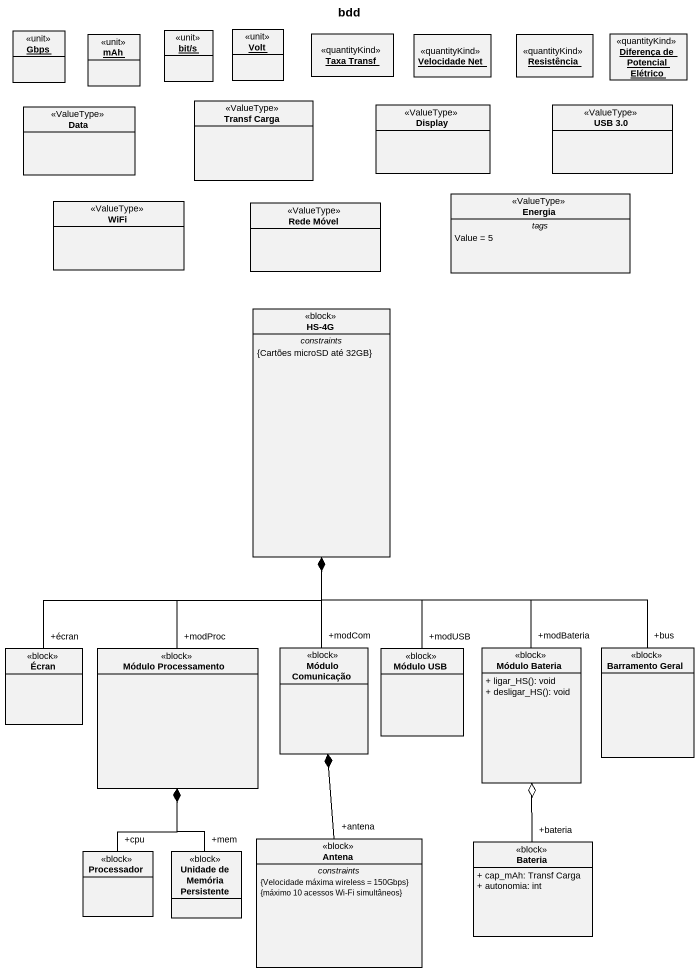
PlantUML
@startuml
title bdd
hide circle
hide empty members
skinparam classAttributeIconSize 0
object Gbps <<unit>>
object mAh <<unit>>
object "bit/s" as bit_s <<unit>>
object Volt <<unit>>
object "Taxa Transf" as Taxa_Transf <<quantityKind>>
object "Velocidade Net" as Velocidade_Net <<quantityKind>>
object Resistência <<quantityKind>>
object "Diferença de Potencial Elétrico" as Diferença_de_Potencial <<quantityKind>>
class Data <<ValueType>>
class "Transf Carga" as Transf_Carga <<ValueType>>
class Display <<ValueType>>
class "USB 3.0" as USB_3_0 <<ValueType>>
class WiFi <<ValueType>>
class "Rede Móvel" as Rede_Móvel <<ValueType>>
class Energia <<ValueType>> {
  -- tags --
  Value = 5
}
class "HS-4G" as HS_4G <<block>> {
  -- constraints --
  {Cartões microSD até 32GB}
}
class Écran <<block>>
class "Módulo Processamento" as Módulo_Processamento <<block>>
class "Módulo Comunicação" as Módulo_Comunicação <<block>>
class "Módulo USB" as Módulo_USB <<block>>
class "Módulo Bateria" as Módulo_Bateria <<block>> {
  + ligar_HS(): void
  + desligar_HS(): void
}
class "Barramento Geral" as Barramento_Geral <<block>>
class Antena <<block>> {
  -- constraints --
  {Velocidade máxima wireless = 150Gbps}
  {máximo 10 acessos Wi-Fi simultâneos}
}
class Bateria <<block>> {
  + cap_mAh: Transf Carga
  + autonomia: int
}
class Processador <<block>>
class "Unidade de Memória Persistente" as Unidade_de_Memória <<block>>
Écran "+écran" -up-* HS_4G
Módulo_Processamento "+modProc" -up-* HS_4G
Módulo_Comunicação "+modCom" -up-* HS_4G
Módulo_USB "+modUSB" -up-* HS_4G
Módulo_Bateria "+modBateria" -up-* HS_4G
Barramento_Geral "+bus" -up-* HS_4G
Antena "+antena" -up-* Módulo_Comunicação
Bateria "+bateria" -up-o Módulo_Bateria
Processador "+cpu" -up-* Módulo_Processamento
Unidade_de_Memória "+mem" -up-* Módulo_Processamento
@enduml
